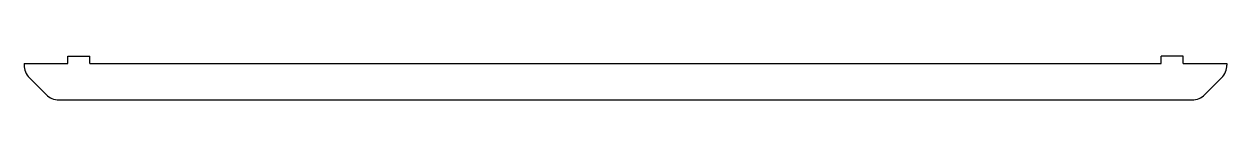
# Model space of a CAD drawing. Header units: millimetres. Extents: x -165 to 165, y -5 to 7.
import ezdxf

# ---------------------------------------------------------------- set-up
doc = ezdxf.new("R2010")
doc.units = ezdxf.units.MM

msp = doc.modelspace()

# ---------------------------------------------------------------- linework, layer by layer
at = {"color": 7, "linetype": 'Continuous', "lineweight": 25}
for p, q in [((-153, 7), (-147, 7)), ((-153, 5), (-153, 7)), ((-147, 5), (-147, 7)), ((153, 7), (147, 7)), ((147, 5), (147, 7)), ((153, 5), (153, 7)), ((-165, 5), (-153, 5)), ((-165, 5), (-165, 4.57)), ((-147, 5), (147, 5)), ((153, 5), (165, 5)), ((165, 5), (165, 4.57)), ((-163.54, 1.04), (-158.96, -3.54)), ((163.54, 1.04), (158.96, -3.54)), ((-155.43, -5), (155.43, -5))]:
    msp.add_line(p, q, dxfattribs=at)
for centre, start, end in [((-160, 4.57), 180, 225), ((160, 4.57), 315, 0), ((-155.43, 0), 225, 270), ((155.43, 0), 270, 315)]:
    msp.add_arc(centre, 5, start, end, dxfattribs=at)

doc.saveas('drawing.dxf')
